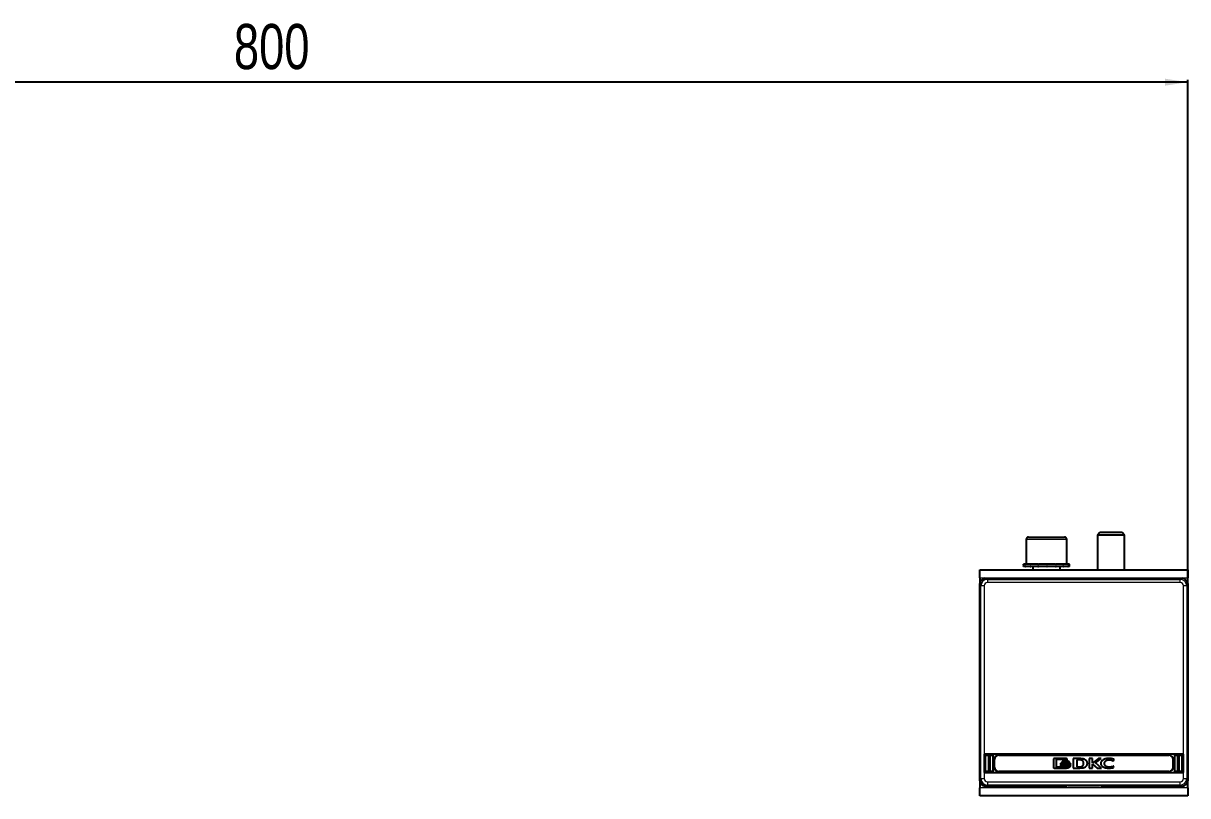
# Model space of a CAD drawing. Header units: millimetres. Extents: x -438 to 2930, y -570 to 593.
# Drawn here: x 81 to 597, y 195 to 537 of the extents above; entities that cross this region are included whole.
import ezdxf

# ---------------------------------------------------------------- set-up
doc = ezdxf.new("R2010")
doc.units = ezdxf.units.MM
doc.layers.add('FORMAT', color=7, linetype='Continuous')
doc.styles.add('SLDTEXTSTYLE0', font='TXT', dxfattribs={"width": 0.75})
doc.dimstyles.new('SLDDIMSTYLE0', dxfattribs={"dimtxt": 20, "dimasz": 10, "dimexe": 0, "dimexo": 0.0625, "dimgap": 5, "dimtad": 2, "dimdec": 1, "dimrnd": 1e-09, "dimzin": 12, "dimdsep": 46, "dimtxsty": 'SLDTEXTSTYLE0', "dimsah": 1, "dimcen": 0.09, "dimadec": 0, "dimazin": 3, "dimtfac": 1, "dimtofl": 0, "dimtmove": 0, "dimatfit": 3, "dimfxl": 0, "dimfrac": 2, "dimtolj": 1, "dimtzin": 12, "dimarcsym": 0})

# ---------------------------------------------------------------- blocks, each defined once
blk = doc.blocks.new('_D_3')
at = {"layer": 'FORMAT'}
for p, q in [((-203.42, 288.93), (-203.42, 511.86)), ((596.58, 510.86), (-203.42, 510.86)), ((596.58, 288.93), (596.58, 511.86))]:
    blk.add_line(p, q, dxfattribs=at)
for points in [[(-203.42, 510.86), (-193.42, 509.32), (-193.42, 512.4)], [(596.58, 510.86), (586.58, 512.4), (586.58, 509.32)]]:
    blk.add_solid(points, dxfattribs=at)
at = {"layer": 'FORMAT', "insert": (174.41, 536.64), "char_height": 20, "attachment_point": 1, "style": 'SLDTEXTSTYLE0'}
blk.add_mtext('800', dxfattribs=at)

msp = doc.modelspace()

# ---------------------------------------------------------------- linework, layer by layer
at = {"color": 7, "linetype": 'Continuous', "lineweight": 25}
for p, q in [((526.08, 309.45), (534.52, 309.45)), ((534.52, 309.45), (542.08, 309.45)), ((557.65, 311.45), (556.58, 310.37)), ((556.58, 310.37), (556.58, 294.95)), ((568.58, 310.37), (556.58, 310.37)), ((567.5, 311.45), (557.65, 311.45)), ((568.58, 310.37), (567.5, 311.45)), ((568.58, 294.95), (568.58, 310.37)), ((525.08, 308.45), (525.08, 297.45)), ((543.08, 297.45), (543.08, 308.45)), ((504.58, 291.45), (504.58, 294.95)), ((504.58, 294.95), (596.58, 294.95)), ((523.83, 297.45), (523.83, 296.45)), ((523.83, 297.45), (523.83, 297.2)), ((524.65, 297.45), (523.83, 297.45)), ((523.83, 297.45), (523.83, 297.45)), ((523.83, 296.45), (523.83, 296.7)), ((524.65, 296.45), (523.83, 296.45)), ((523.83, 296.45), (523.83, 296.45)), ((524.65, 297.45), (524.75, 297.45)), ((524.65, 296.45), (524.75, 296.45)), ((524.75, 297.45), (524.75, 297.2)), ((526.9, 297.45), (524.75, 297.45)), ((524.75, 296.45), (524.75, 296.7)), ((526.9, 296.45), (524.75, 296.45)), ((526.9, 297.45), (527.08, 297.45)), ((526.9, 296.45), (527.08, 296.45)), ((527.08, 297.45), (527.08, 297.2)), ((530.25, 297.45), (527.08, 297.45)), ((527.08, 296.45), (527.08, 296.7)), ((530.25, 296.45), (527.08, 296.45)), ((528.08, 296.45), (528.08, 294.95)), ((530.25, 297.45), (530.48, 297.45)), ((530.25, 296.45), (530.48, 296.45)), ((530.48, 297.45), (530.48, 297.2)), ((534.18, 297.45), (530.48, 297.45)), ((530.48, 296.45), (530.48, 296.7)), ((534.18, 296.45), (530.48, 296.45)), ((534.18, 297.45), (534.26, 297.45)), ((534.18, 296.45), (534.34, 296.45)), ((534.34, 296.45), (534.43, 296.45)), ((534.38, 297.45), (534.43, 297.45)), ((534.43, 297.45), (534.43, 297.2)), ((538.09, 297.45), (534.43, 297.45)), ((534.43, 296.45), (534.43, 296.7)), ((538.09, 296.45), (534.43, 296.45)), ((538.09, 297.45), (538.32, 297.45)), ((538.09, 296.45), (538.32, 296.45)), ((538.32, 297.45), (538.32, 297.2)), ((541.4, 297.45), (538.32, 297.45)), ((538.32, 296.45), (538.32, 296.7)), ((541.4, 296.45), (538.32, 296.45)), ((540.08, 294.95), (540.08, 296.45)), ((541.4, 297.45), (541.57, 297.45)), ((541.4, 296.45), (541.57, 296.45)), ((541.57, 297.45), (541.57, 297.2)), ((543.59, 297.45), (541.57, 297.45)), ((541.57, 296.45), (541.57, 296.7)), ((543.59, 296.45), (541.57, 296.45)), ((543.59, 297.45), (543.68, 297.45)), ((543.59, 296.45), (543.68, 296.45)), ((543.68, 297.45), (543.68, 297.2)), ((544.33, 297.45), (543.68, 297.45)), ((543.68, 296.45), (543.68, 296.7)), ((544.33, 296.45), (543.68, 296.45)), ((544.33, 296.45), (544.33, 297.45)), ((596.58, 294.95), (596.58, 291.45)), ((504.58, 291.45), (504.58, 288.92)), ((504.58, 288.3), (504.58, 288.92)), ((506.85, 291.2), (507.48, 291.2)), ((507.48, 291.2), (543.08, 291.2)), ((543.08, 291.2), (543.08, 291.06)), ((543.58, 290.93), (557.58, 290.93)), ((558.08, 291.06), (558.08, 291.2)), ((558.08, 291.2), (593.68, 291.2)), ((593.68, 291.2), (594.3, 291.2)), ((596.58, 288.92), (596.58, 291.45)), ((596.58, 288.92), (596.58, 288.3)), ((504.58, 202.1), (504.58, 288.3)), ((596.58, 288.3), (596.58, 202.1)), ((594.68, 213.4), (506.48, 213.4)), ((506.48, 213.4), (506.48, 205.2)), ((506.98, 205.9), (506.98, 212.7)), ((507.18, 212.9), (508.28, 212.9)), ((508.48, 212.7), (508.48, 205.9)), ((508.98, 205.9), (508.98, 212.7)), ((509.18, 212.9), (510.28, 212.9)), ((510.48, 212.7), (510.48, 205.9)), ((512.98, 212.9), (588.18, 212.9)), ((542.83, 211.4), (537.59, 211.4)), ((548.72, 211.42), (545.9, 211.4)), ((545.9, 211.4), (545.9, 207.2)), ((553, 211.4), (553, 207.2)), ((554.49, 211.4), (553, 211.4)), ((554.49, 209.43), (554.49, 211.4)), ((557.16, 211.4), (554.49, 209.43)), ((555.76, 209.54), (558.29, 211.4)), ((558.29, 211.4), (557.16, 211.4)), ((590.68, 212.7), (590.68, 205.9)), ((590.88, 212.9), (591.98, 212.9)), ((592.18, 205.9), (592.18, 212.7)), ((592.68, 212.7), (592.68, 205.9)), ((592.88, 212.9), (593.98, 212.9)), ((594.18, 205.9), (594.18, 212.7)), ((594.68, 205.2), (594.68, 213.4)), ((510.98, 207.7), (510.98, 210.9)), ((537.15, 210.96), (537.15, 207.64)), ((537.59, 207.2), (542.83, 207.2)), ((538.56, 211.07), (542.74, 211.07)), ((538.56, 207.53), (538.56, 211.07)), ((541.02, 207.52), (538.56, 207.53)), ((540.3, 209.38), (540.3, 208.93)), ((540.3, 208.67), (540.3, 208.2)), ((542.74, 211.07), (542.74, 210.68)), ((542.74, 210.68), (543.26, 210.68)), ((543.26, 210.68), (543.26, 210.96)), ((544.75, 208.83), (544.75, 209.28)), ((544.75, 208.1), (544.75, 208.57)), ((545.9, 207.2), (548.58, 207.21)), ((548.52, 210.83), (547.48, 210.82)), ((547.48, 210.82), (547.48, 207.72)), ((547.48, 207.72), (548.43, 207.73)), ((548.58, 207.21), (548.59, 207.21)), ((548.59, 207.21), (548.61, 207.21)), ((553, 207.2), (554.51, 207.2)), ((554.51, 208.96), (556.52, 207.2)), ((554.51, 207.2), (554.51, 208.96)), ((558.35, 207.2), (555.76, 209.54)), ((556.52, 207.2), (558.35, 207.2)), ((563.56, 210.38), (563.75, 210.38)), ((563.74, 207.43), (563.93, 207.97)), ((563.75, 210.38), (564.01, 211.1)), ((563.93, 207.97), (563.77, 207.97)), ((590.18, 207.7), (590.18, 210.9)), ((504.58, 201.47), (504.58, 202.1)), ((504.58, 201.47), (504.58, 198.45)), ((506.48, 205.2), (594.68, 205.2)), ((508.28, 205.7), (507.18, 205.7)), ((510.28, 205.7), (509.18, 205.7)), ((588.18, 205.7), (512.98, 205.7)), ((591.98, 205.7), (590.88, 205.7)), ((593.98, 205.7), (592.88, 205.7)), ((596.58, 202.1), (596.58, 201.47)), ((596.58, 198.45), (596.58, 201.47)), ((504.58, 194.95), (504.58, 198.45)), ((507.48, 199.2), (506.85, 199.2)), ((543.08, 199.2), (507.48, 199.2)), ((543.08, 199.2), (543.08, 199.33)), ((543.58, 199.47), (557.58, 199.47)), ((558.08, 199.33), (558.08, 199.2)), ((593.68, 199.2), (558.08, 199.2)), ((594.3, 199.2), (593.68, 199.2)), ((596.58, 198.45), (596.58, 194.95)), ((596.58, 194.95), (504.58, 194.95))]:
    msp.add_line(p, q, dxfattribs=at)
at = {"color": 8, "linetype": 'Continuous', "lineweight": 18}
for p, q in [((534.57, 308.45), (525.08, 308.45)), ((543.08, 308.45), (534.57, 308.45)), ((504.58, 291.45), (596.58, 291.45)), ((507.48, 291.2), (507.93, 290.74)), ((507.93, 290.74), (507.93, 289.3)), ((507.93, 290.74), (593.23, 290.74)), ((593.23, 289.3), (507.93, 289.3)), ((593.23, 290.74), (593.68, 291.2)), ((593.23, 289.3), (593.23, 290.74)), ((505.03, 287.85), (504.58, 288.3)), ((506.48, 287.85), (505.03, 287.85)), ((505.03, 202.55), (505.03, 287.85)), ((506.48, 287.85), (506.48, 213.4)), ((594.68, 213.4), (594.68, 287.85)), ((596.13, 287.85), (594.68, 287.85)), ((596.58, 288.3), (596.13, 287.85)), ((596.13, 287.85), (596.13, 202.55)), ((506.98, 212.7), (507.08, 212.7)), ((506.98, 205.9), (506.98, 212.7)), ((506.98, 212.7), (506.98, 212.7)), ((507.08, 212.7), (507.08, 205.9)), ((507.18, 212.8), (507.18, 212.9)), ((507.18, 212.9), (508.28, 212.9)), ((507.18, 212.9), (507.18, 212.9)), ((508.28, 212.8), (507.18, 212.8)), ((508.28, 212.8), (508.28, 212.9)), ((508.28, 212.9), (508.28, 212.9)), ((508.38, 205.9), (508.38, 212.7)), ((508.38, 212.7), (508.48, 212.7)), ((508.48, 212.7), (508.48, 205.9)), ((508.48, 212.7), (508.48, 212.7)), ((508.98, 212.7), (509.08, 212.7)), ((508.98, 205.9), (508.98, 212.7)), ((508.98, 212.7), (508.98, 212.7)), ((509.08, 212.7), (509.08, 205.9)), ((509.18, 212.8), (509.18, 212.9)), ((509.18, 212.9), (510.28, 212.9)), ((509.18, 212.9), (509.18, 212.9)), ((510.28, 212.8), (509.18, 212.8)), ((510.28, 212.8), (510.28, 212.9)), ((510.28, 212.9), (510.28, 212.9)), ((510.38, 205.9), (510.38, 212.7)), ((510.38, 212.7), (510.48, 212.7)), ((510.48, 212.7), (510.48, 205.9)), ((510.48, 212.7), (510.48, 212.7)), ((512.98, 212.9), (588.18, 212.9)), ((512.98, 212.8), (512.98, 212.9)), ((512.98, 212.9), (512.98, 212.9)), ((588.18, 212.8), (512.98, 212.8)), ((588.18, 212.9), (588.18, 212.8)), ((588.18, 212.9), (588.18, 212.9)), ((590.68, 212.7), (590.78, 212.7)), ((590.68, 205.9), (590.68, 212.7)), ((590.68, 212.7), (590.68, 212.7)), ((590.78, 212.7), (590.78, 205.9)), ((590.88, 212.9), (590.88, 212.8)), ((590.88, 212.9), (591.98, 212.9)), ((590.88, 212.9), (590.88, 212.9)), ((591.98, 212.8), (590.88, 212.8)), ((591.98, 212.9), (591.98, 212.8)), ((591.98, 212.9), (591.98, 212.9)), ((592.08, 205.9), (592.08, 212.7)), ((592.08, 212.7), (592.18, 212.7)), ((592.18, 212.7), (592.18, 205.9)), ((592.18, 212.7), (592.18, 212.7)), ((592.68, 205.9), (592.68, 212.7)), ((592.78, 212.7), (592.68, 212.7)), ((592.68, 212.7), (592.68, 212.7)), ((592.78, 212.7), (592.78, 205.9)), ((592.88, 212.8), (592.88, 212.9)), ((592.88, 212.9), (593.98, 212.9)), ((592.88, 212.9), (592.88, 212.9)), ((593.98, 212.8), (592.88, 212.8)), ((593.98, 212.8), (593.98, 212.9)), ((593.98, 212.9), (593.98, 212.9)), ((594.08, 205.9), (594.08, 212.7)), ((594.18, 212.7), (594.08, 212.7)), ((594.18, 212.7), (594.18, 205.9)), ((594.18, 212.7), (594.18, 212.7)), ((510.98, 207.7), (510.98, 210.9)), ((511.08, 210.9), (510.98, 210.9)), ((510.98, 210.9), (510.98, 210.9)), ((511.08, 207.7), (510.98, 207.7)), ((510.98, 207.7), (510.98, 207.7)), ((511.08, 210.9), (511.08, 207.7)), ((590.08, 207.7), (590.08, 210.9)), ((590.18, 210.9), (590.08, 210.9)), ((590.18, 207.7), (590.08, 207.7)), ((590.18, 210.9), (590.18, 207.7)), ((590.18, 210.9), (590.18, 210.9)), ((590.18, 207.7), (590.18, 207.7)), ((504.58, 202.1), (505.03, 202.55)), ((505.03, 202.55), (506.48, 202.55)), ((506.48, 205.2), (506.48, 202.55)), ((506.98, 205.9), (507.08, 205.9)), ((506.98, 205.9), (506.98, 205.9)), ((507.18, 205.8), (508.28, 205.8)), ((507.18, 205.7), (507.18, 205.8)), ((508.28, 205.7), (507.18, 205.7)), ((507.18, 205.7), (507.18, 205.7)), ((507.93, 201.1), (593.23, 201.1)), ((507.93, 201.1), (507.93, 199.65)), ((508.28, 205.7), (508.28, 205.8)), ((508.28, 205.7), (508.28, 205.7)), ((508.38, 205.9), (508.48, 205.9)), ((508.48, 205.9), (508.48, 205.9)), ((508.98, 205.9), (509.08, 205.9)), ((508.98, 205.9), (508.98, 205.9)), ((509.18, 205.8), (510.28, 205.8)), ((509.18, 205.7), (509.18, 205.8)), ((510.28, 205.7), (509.18, 205.7)), ((509.18, 205.7), (509.18, 205.7)), ((510.28, 205.7), (510.28, 205.8)), ((510.28, 205.7), (510.28, 205.7)), ((510.38, 205.9), (510.48, 205.9)), ((510.48, 205.9), (510.48, 205.9)), ((512.98, 205.8), (588.18, 205.8)), ((512.98, 205.8), (512.98, 205.7)), ((588.18, 205.7), (512.98, 205.7)), ((512.98, 205.7), (512.98, 205.7)), ((588.18, 205.7), (588.18, 205.8)), ((588.18, 205.7), (588.18, 205.7)), ((590.68, 205.9), (590.78, 205.9)), ((590.68, 205.9), (590.68, 205.9)), ((590.88, 205.8), (591.98, 205.8)), ((590.88, 205.8), (590.88, 205.7)), ((591.98, 205.7), (590.88, 205.7)), ((590.88, 205.7), (590.88, 205.7)), ((591.98, 205.8), (591.98, 205.7)), ((591.98, 205.7), (591.98, 205.7)), ((592.08, 205.9), (592.18, 205.9)), ((592.18, 205.9), (592.18, 205.9)), ((592.78, 205.9), (592.68, 205.9)), ((592.68, 205.9), (592.68, 205.9)), ((592.88, 205.7), (592.88, 205.8)), ((592.88, 205.8), (593.98, 205.8)), ((593.98, 205.7), (592.88, 205.7)), ((592.88, 205.7), (592.88, 205.7)), ((593.23, 199.65), (593.23, 201.1)), ((593.98, 205.7), (593.98, 205.8)), ((593.98, 205.7), (593.98, 205.7)), ((594.18, 205.9), (594.08, 205.9)), ((594.18, 205.9), (594.18, 205.9)), ((594.68, 202.55), (594.68, 205.2)), ((594.68, 202.55), (596.13, 202.55)), ((596.13, 202.55), (596.58, 202.1)), ((596.58, 198.45), (504.58, 198.45)), ((507.93, 199.65), (507.48, 199.2)), ((593.23, 199.65), (507.93, 199.65)), ((593.68, 199.2), (593.23, 199.65))]:
    msp.add_line(p, q, dxfattribs=at)
at = {"color": 7, "linetype": 'Continuous', "lineweight": 25}
for centre, radius, start, end in [((526.08, 308.45), 1, 90, 180), ((542.08, 308.45), 1, 0, 90), ((507.18, 212.7), 0.2, 90, 180), ((508.28, 212.7), 0.2, 360, 90), ((509.18, 212.7), 0.2, 90, 180), ((510.28, 212.7), 0.2, 360, 90), ((512.98, 210.9), 2, 90, 180), ((588.18, 210.9), 2, 0, 90), ((590.88, 212.7), 0.2, 90, 180), ((591.98, 212.7), 0.2, 0, 90), ((592.88, 212.7), 0.2, 90, 180), ((593.98, 212.7), 0.2, 0, 90), ((512.98, 207.7), 2, 180, 270), ((588.18, 207.7), 2, 270, 0), ((507.18, 205.9), 0.2, 180, 270), ((508.28, 205.9), 0.2, 270, 360), ((509.18, 205.9), 0.2, 180, 270), ((510.28, 205.9), 0.2, 270, 360), ((590.88, 205.9), 0.2, 180, 270), ((591.98, 205.9), 0.2, 270, 0), ((592.88, 205.9), 0.2, 180, 270), ((593.98, 205.9), 0.2, 270, 0)]:
    msp.add_arc(centre, radius, start, end, dxfattribs=at)
at = {"color": 8, "linetype": 'Continuous', "lineweight": 18}
for centre, radius, start, end in [((507.18, 212.7), 0.198, 90, 180), ((507.18, 212.7), 0.0982, 90, 180), ((508.28, 212.7), 0.198, 360, 90), ((508.28, 212.7), 0.0982, 0, 90), ((509.18, 212.7), 0.198, 90, 180), ((509.18, 212.7), 0.0982, 90, 180), ((510.28, 212.7), 0.198, 360, 90), ((510.28, 212.7), 0.0982, 360, 90), ((512.98, 210.9), 2, 90, 180), ((512.98, 210.9), 1.9, 90, 180), ((588.18, 210.9), 2, 0, 90), ((588.18, 210.9), 1.9, 0, 90), ((590.88, 212.7), 0.198, 90, 180), ((590.88, 212.7), 0.0982, 90, 180), ((591.98, 212.7), 0.198, 0, 90), ((591.98, 212.7), 0.0982, 0, 90), ((592.88, 212.7), 0.198, 90, 180), ((592.88, 212.7), 0.0982, 90, 180), ((593.98, 212.7), 0.198, 0, 90), ((593.98, 212.7), 0.0982, 0, 90), ((512.98, 207.7), 2, 180, 270), ((512.98, 207.7), 1.9, 180, 270), ((588.18, 207.7), 1.9, 270, 0), ((588.18, 207.7), 2, 270, 0), ((507.18, 205.9), 0.198, 180, 270), ((507.18, 205.9), 0.0982, 180, 270), ((508.28, 205.9), 0.0982, 270, 360), ((508.28, 205.9), 0.198, 270, 360), ((509.18, 205.9), 0.198, 180, 270), ((509.18, 205.9), 0.0982, 180, 270), ((510.28, 205.9), 0.0982, 270, 0), ((510.28, 205.9), 0.198, 270, 360), ((590.88, 205.9), 0.198, 180, 270), ((590.88, 205.9), 0.0982, 180, 270), ((591.98, 205.9), 0.0982, 270, 0), ((591.98, 205.9), 0.198, 270, 0), ((592.88, 205.9), 0.198, 180, 270), ((592.88, 205.9), 0.0982, 180, 270), ((593.98, 205.9), 0.0982, 270, 0), ((593.98, 205.9), 0.198, 270, 0)]:
    msp.add_arc(centre, radius, start, end, dxfattribs=at)
at = {"color": 7, "linetype": 'Continuous', "lineweight": 25}
for centre, major_axis, ratio, start_param, end_param in [((507.63, 288.15), (2.27, -2.27), 0.935113, 2.575748, 3.707437), ((543.58, 291.06), (0.5, 0), 0.267949, 3.141593, 4.712389), ((557.58, 291.06), (0.5, 0), 0.267949, 4.712389, 6.283185), ((593.53, 288.15), (-2.27, -2.27), 0.935113, 2.575748, 3.707437), ((507.63, 202.25), (2.27, 2.27), 0.935113, 2.575748, 3.707437), ((593.53, 202.25), (-2.27, 2.27), 0.935113, 2.575748, 3.707437), ((543.58, 199.33), (0.5, 0), 0.267949, 1.570796, 3.141593), ((557.58, 199.33), (0.5, 0), 0.267949, 0, 1.570796)]:
    msp.add_ellipse(centre, major_axis=major_axis, ratio=ratio, start_param=start_param, end_param=end_param, dxfattribs=at)
at = {"color": 8, "linetype": 'Continuous', "lineweight": 18}
for centre, major_axis, ratio, start_param, end_param in [((508.03, 287.74), (2.13, -2.13), 0.997754, 2.389713, 3.893472), ((508.03, 287.74), (1.13, -1.13), 0.935113, 2.389713, 3.893472), ((593.12, 287.74), (2.13, 2.13), 0.997754, 5.531306, 7.035065), ((593.12, 287.74), (-1.13, -1.13), 0.935113, 2.389713, 3.893472), ((508.03, 202.65), (2.13, 2.13), 0.997754, 2.389713, 3.893472), ((508.03, 202.65), (1.13, 1.13), 0.935113, 2.389713, 3.893472), ((593.12, 202.65), (-1.13, 1.13), 0.935113, 2.389713, 3.893472), ((593.12, 202.65), (-2.13, 2.13), 0.997754, 2.389713, 3.893472)]:
    msp.add_ellipse(centre, major_axis=major_axis, ratio=ratio, start_param=start_param, end_param=end_param, dxfattribs=at)
at = {"color": 7, "linetype": 'Continuous', "lineweight": 25}
for points, knots in [([(523.83, 297.2), (523.83, 297.24), (523.83, 297.3), (523.83, 297.38), (523.83, 297.43), (523.83, 297.45)], [0, 0, 0, 0, 0.4999808, 0.7499881, 1, 1, 1, 1]), ([(523.83, 296.45), (523.83, 296.47), (523.83, 296.51), (523.83, 296.59), (523.83, 296.66), (523.83, 296.7)], [0, 0, 0, 0, 0.25014, 0.50028, 1, 1, 1, 1]), ([(524.75, 297.2), (524.73, 297.24), (524.7, 297.3), (524.67, 297.38), (524.66, 297.43), (524.65, 297.45)], [0, 0, 0, 0, 0.499981, 0.749988, 1, 1, 1, 1]), ([(524.65, 296.45), (524.66, 296.47), (524.67, 296.51), (524.7, 296.59), (524.73, 296.66), (524.75, 296.7)], [0, 0, 0, 0, 0.2501401, 0.5002802, 1, 1, 1, 1]), ([(527.08, 297.2), (527.05, 297.24), (527.01, 297.3), (526.95, 297.38), (526.92, 297.43), (526.9, 297.45)], [0, 0, 0, 0, 0.499981, 0.749988, 1, 1, 1, 1]), ([(526.9, 296.45), (526.92, 296.47), (526.95, 296.51), (527.01, 296.59), (527.05, 296.66), (527.08, 296.7)], [0, 0, 0, 0, 0.2501401, 0.5002802, 1, 1, 1, 1]), ([(530.48, 297.2), (530.44, 297.24), (530.38, 297.3), (530.31, 297.38), (530.27, 297.43), (530.25, 297.45)], [0, 0, 0, 0, 0.499981, 0.749988, 1, 1, 1, 1]), ([(530.25, 296.45), (530.27, 296.47), (530.31, 296.51), (530.38, 296.59), (530.44, 296.66), (530.48, 296.7)], [0, 0, 0, 0, 0.25014, 0.50028, 1, 1, 1, 1]), ([(534.43, 297.2), (534.39, 297.24), (534.32, 297.3), (534.24, 297.38), (534.2, 297.43), (534.18, 297.45)], [0, 0, 0, 0, 0.499981, 0.749988, 1, 1, 1, 1]), ([(534.18, 296.45), (534.2, 296.47), (534.24, 296.51), (534.32, 296.59), (534.39, 296.66), (534.43, 296.7)], [0, 0, 0, 0, 0.25014, 0.50028, 1, 1, 1, 1]), ([(534.43, 297.2), (534.41, 297.27), (534.38, 297.4), (534.35, 297.43), (534.34, 297.45)], [0, 0, 0, 0, 0.561794, 1, 1, 1, 1]), ([(534.43, 296.7), (534.41, 296.62), (534.38, 296.49), (534.35, 296.46), (534.34, 296.45)], [0, 0, 0, 0, 0.561794, 1, 1, 1, 1]), ([(538.32, 297.2), (538.28, 297.24), (538.23, 297.3), (538.15, 297.38), (538.11, 297.43), (538.09, 297.45)], [0, 0, 0, 0, 0.499981, 0.749988, 1, 1, 1, 1]), ([(538.09, 296.45), (538.11, 296.47), (538.15, 296.51), (538.23, 296.59), (538.28, 296.66), (538.32, 296.7)], [0, 0, 0, 0, 0.25014, 0.50028, 1, 1, 1, 1]), ([(541.57, 297.2), (541.54, 297.24), (541.5, 297.3), (541.44, 297.38), (541.41, 297.43), (541.4, 297.45)], [0, 0, 0, 0, 0.499981, 0.749988, 1, 1, 1, 1]), ([(541.4, 296.45), (541.41, 296.47), (541.44, 296.51), (541.5, 296.59), (541.54, 296.66), (541.57, 296.7)], [0, 0, 0, 0, 0.25014, 0.50028, 1, 1, 1, 1]), ([(543.68, 297.2), (543.66, 297.24), (543.64, 297.3), (543.61, 297.38), (543.59, 297.43), (543.59, 297.45)], [0, 0, 0, 0, 0.499981, 0.749988, 1, 1, 1, 1]), ([(543.59, 296.45), (543.59, 296.47), (543.61, 296.51), (543.64, 296.59), (543.66, 296.66), (543.68, 296.7)], [0, 0, 0, 0, 0.25014, 0.50028, 1, 1, 1, 1]), ([(537.59, 211.4), (537.52, 211.39), (537.39, 211.37), (537.25, 211.26), (537.17, 211.11), (537.16, 211.01), (537.15, 210.96)], [0, 0, 0, 0, 0.281303, 0.555629, 0.773878, 1, 1, 1, 1]), ([(543.26, 210.96), (543.26, 211.02), (543.24, 211.15), (543.12, 211.3), (542.98, 211.38), (542.88, 211.39), (542.83, 211.4)], [0, 0, 0, 0, 0.285248, 0.560563, 0.777151, 1, 1, 1, 1]), ([(551.09, 210.98), (550.93, 211.05), (550.57, 211.22), (549.77, 211.38), (549.14, 211.4), (548.72, 211.42)], [0, 0, 0, 0, 0.216742, 0.489643, 1, 1, 1, 1]), ([(561.9, 211.45), (561.4, 211.42), (560.47, 211.37), (559.24, 210.93), (558.48, 210.36), (558.13, 209.79), (558.1, 209.5), (558.08, 209.35)], [0, 0, 0, 0, 0.315674, 0.58952, 0.813199, 0.909026, 1, 1, 1, 1]), ([(564.01, 211.1), (563.64, 211.21), (562.95, 211.42), (562.23, 211.44), (561.9, 211.45)], [0, 0, 0, 0, 0.5368, 1, 1, 1, 1]), ([(537.15, 207.64), (537.16, 207.57), (537.18, 207.44), (537.29, 207.3), (537.43, 207.21), (537.53, 207.2), (537.59, 207.2)], [0, 0, 0, 0, 0.285197, 0.560428, 0.777044, 1, 1, 1, 1]), ([(542.55, 208.38), (542.26, 208.4), (541.7, 208.43), (541.02, 208.67), (540.53, 208.98), (540.37, 209.26), (540.3, 209.38)], [0, 0, 0, 0, 0.341641, 0.638783, 0.834973, 1, 1, 1, 1]), ([(540.3, 208.93), (540.36, 208.83), (540.48, 208.6), (540.82, 208.34), (541.49, 208.02), (542.1, 207.97), (542.55, 207.93)], [0, 0, 0, 0, 0.13872, 0.298957, 0.48357, 1, 1, 1, 1]), ([(542.55, 207.67), (542.26, 207.69), (541.7, 207.72), (541.02, 207.96), (540.53, 208.27), (540.37, 208.54), (540.3, 208.67)], [0, 0, 0, 0, 0.34171, 0.638876, 0.835038, 1, 1, 1, 1]), ([(540.3, 208.2), (540.34, 208.13), (540.41, 207.97), (540.66, 207.73), (540.88, 207.6), (541.02, 207.52)], [0, 0, 0, 0, 0.244932, 0.514807, 1, 1, 1, 1]), ([(542.55, 210.45), (542.3, 210.43), (541.83, 210.4), (541.25, 210.17), (540.83, 209.88), (540.68, 209.63), (540.61, 209.51)], [0, 0, 0, 0, 0.32886, 0.621368, 0.822445, 1, 1, 1, 1]), ([(540.61, 209.51), (540.63, 209.48), (540.65, 209.42), (540.69, 209.36), (540.71, 209.34)], [0, 0, 0, 0, 0.556647, 1, 1, 1, 1]), ([(540.71, 209.34), (540.81, 209.46), (541.05, 209.72), (541.68, 210.03), (542.21, 210.07), (542.55, 210.1)], [0, 0, 0, 0, 0.235625, 0.507433, 1, 1, 1, 1]), ([(542.55, 209.9), (542.16, 209.86), (541.63, 209.81), (541.05, 209.5), (540.87, 209.32), (540.78, 209.24)], [0, 0, 0, 0, 0.6070991, 0.8137809, 1, 1, 1, 1]), ([(540.78, 209.24), (540.81, 209.21), (540.87, 209.15), (540.94, 209.1), (540.97, 209.07)], [0, 0, 0, 0, 0.548878, 1, 1, 1, 1]), ([(540.97, 209.07), (541.22, 209.23), (541.71, 209.52), (542.28, 209.55), (542.55, 209.56)], [0, 0, 0, 0, 0.521089, 1, 1, 1, 1]), ([(542.55, 209.34), (542.25, 209.33), (541.75, 209.29), (541.31, 209.07), (541.13, 208.97)], [0, 0, 0, 0, 0.591571, 1, 1, 1, 1]), ([(541.13, 208.97), (541.19, 208.94), (541.31, 208.88), (541.44, 208.84), (541.5, 208.82)], [0, 0, 0, 0, 0.541848, 1, 1, 1, 1]), ([(541.5, 208.82), (541.69, 208.88), (542.03, 208.98), (542.39, 209), (542.55, 209)], [0, 0, 0, 0, 0.540329, 1, 1, 1, 1]), ([(544.5, 209.48), (544.45, 209.58), (544.34, 209.8), (544.04, 210.04), (543.47, 210.36), (542.94, 210.41), (542.55, 210.45)], [0, 0, 0, 0, 0.149079, 0.314363, 0.498773, 1, 1, 1, 1]), ([(542.55, 210.1), (542.78, 210.09), (543.2, 210.07), (543.74, 209.88), (544.16, 209.63), (544.33, 209.42), (544.41, 209.32)], [0, 0, 0, 0, 0.322978, 0.614423, 0.818337, 1, 1, 1, 1]), ([(544.32, 209.23), (544.21, 209.34), (543.97, 209.57), (543.36, 209.83), (542.87, 209.88), (542.55, 209.9)], [0, 0, 0, 0, 0.2395414, 0.512395, 1, 1, 1, 1]), ([(542.55, 209.56), (542.89, 209.54), (543.46, 209.5), (543.94, 209.2), (544.14, 209.07)], [0, 0, 0, 0, 0.5984258, 1, 1, 1, 1]), ([(543.97, 208.97), (543.73, 209.09), (543.28, 209.31), (542.79, 209.33), (542.55, 209.34)], [0, 0, 0, 0, 0.528395, 1, 1, 1, 1]), ([(544.75, 209.28), (544.69, 209.18), (544.54, 208.98), (544.2, 208.75), (543.55, 208.46), (542.97, 208.41), (542.55, 208.38)], [0, 0, 0, 0, 0.141525, 0.304329, 0.489562, 1, 1, 1, 1]), ([(542.55, 209), (542.76, 208.99), (543.11, 208.98), (543.45, 208.87), (543.59, 208.82)], [0, 0, 0, 0, 0.579402, 1, 1, 1, 1]), ([(542.55, 207.93), (542.83, 207.95), (543.35, 207.98), (544.01, 208.19), (544.49, 208.47), (544.67, 208.72), (544.75, 208.83)], [0, 0, 0, 0, 0.33644, 0.632575, 0.831337, 1, 1, 1, 1]), ([(544.75, 208.57), (544.69, 208.47), (544.54, 208.26), (544.2, 208.04), (543.55, 207.74), (542.97, 207.7), (542.55, 207.67)], [0, 0, 0, 0, 0.141571, 0.304387, 0.489612, 1, 1, 1, 1]), ([(542.83, 207.2), (543.04, 207.22), (543.48, 207.27), (544.03, 207.51), (544.49, 207.77), (544.67, 208), (544.75, 208.1)], [0, 0, 0, 0, 0.289383, 0.6003015, 0.8229285, 1, 1, 1, 1]), ([(543.59, 208.82), (543.67, 208.84), (543.8, 208.89), (543.92, 208.95), (543.97, 208.97)], [0, 0, 0, 0, 0.575396, 1, 1, 1, 1]), ([(544.14, 209.07), (544.17, 209.1), (544.24, 209.15), (544.3, 209.21), (544.32, 209.23)], [0, 0, 0, 0, 0.569699, 1, 1, 1, 1]), ([(544.41, 209.32), (544.43, 209.35), (544.46, 209.4), (544.49, 209.45), (544.5, 209.48)], [0, 0, 0, 0, 0.564632, 1, 1, 1, 1]), ([(548.43, 207.73), (548.7, 207.74), (549.21, 207.75), (549.83, 207.9), (550.19, 208.18), (550.38, 208.47), (550.5, 208.85), (550.51, 209.14), (550.52, 209.3)], [0, 0, 0, 0, 0.274676, 0.503042, 0.607381, 0.716579, 0.843412, 1, 1, 1, 1]), ([(549.17, 210.78), (549.04, 210.79), (548.82, 210.82), (548.61, 210.83), (548.52, 210.83)], [0, 0, 0, 0, 0.586635, 1, 1, 1, 1]), ([(548.61, 207.21), (548.72, 207.21), (548.94, 207.22), (549.16, 207.23), (549.28, 207.23)], [0, 0, 0, 0, 0.486421, 1, 1, 1, 1]), ([(550.52, 209.3), (550.51, 209.44), (550.51, 209.68), (550.44, 210), (550.31, 210.26), (550.08, 210.5), (549.68, 210.67), (549.35, 210.74), (549.17, 210.78)], [0, 0, 0, 0, 0.176808, 0.319231, 0.43938, 0.552395, 0.749205, 1, 1, 1, 1]), ([(549.28, 207.23), (549.48, 207.24), (549.84, 207.26), (550.2, 207.32), (550.36, 207.35)], [0, 0, 0, 0, 0.55183, 1, 1, 1, 1]), ([(550.36, 207.35), (550.58, 207.42), (551, 207.55), (551.53, 207.91), (551.93, 208.36), (552.17, 208.88), (552.22, 209.45), (552.06, 210.02), (551.68, 210.57), (551.3, 210.84), (551.09, 210.98)], [0, 0, 0, 0, 0.138091, 0.265455, 0.384013, 0.496103, 0.605759, 0.71979, 0.847662, 1, 1, 1, 1]), ([(558.08, 209.35), (558.1, 209.14), (558.14, 208.7), (558.51, 208.09), (559.23, 207.56), (560.39, 207.2), (561.34, 207.16), (561.88, 207.14)], [0, 0, 0, 0, 0.130532, 0.266031, 0.423997, 0.666819, 1, 1, 1, 1]), ([(559.76, 209.25), (559.78, 209.42), (559.82, 209.76), (560.12, 210.2), (560.57, 210.57), (561.19, 210.85), (561.68, 210.88), (561.93, 210.9)], [0, 0, 0, 0, 0.165415, 0.334737, 0.516014, 0.747902, 1, 1, 1, 1]), ([(561.93, 207.6), (561.61, 207.63), (561.01, 207.69), (560.29, 208.11), (559.84, 208.65), (559.78, 209.05), (559.76, 209.25)], [0, 0, 0, 0, 0.317455, 0.60205, 0.80504, 1, 1, 1, 1]), ([(561.88, 207.14), (562.25, 207.16), (562.88, 207.18), (563.48, 207.36), (563.74, 207.43)], [0, 0, 0, 0, 0.577653, 1, 1, 1, 1]), ([(561.93, 210.9), (562.27, 210.87), (562.86, 210.82), (563.35, 210.51), (563.56, 210.38)], [0, 0, 0, 0, 0.579608, 1, 1, 1, 1]), ([(563.77, 207.97), (563.45, 207.85), (562.85, 207.63), (562.22, 207.61), (561.93, 207.6)], [0, 0, 0, 0, 0.547643, 1, 1, 1, 1])]:
    msp.add_open_spline(points, degree=3, knots=knots, dxfattribs=at)

# ---------------------------------------------------------------- dimensions: what is measured, and where the dimension line sits
at = {"layer": 'FORMAT'}
dim = msp.add_linear_dim(base=(-203.42, 510.86), p1=(596.58, 288.92), p2=(-203.42, 288.92), dimstyle='SLDDIMSTYLE0', dxfattribs=at)
dim.commit()
dim.dimension.update_dxf_attribs({"geometry": '_D_3', "text_midpoint": (196.58, 510.86), "dimtype": 160})

doc.saveas('drawing.dxf')
